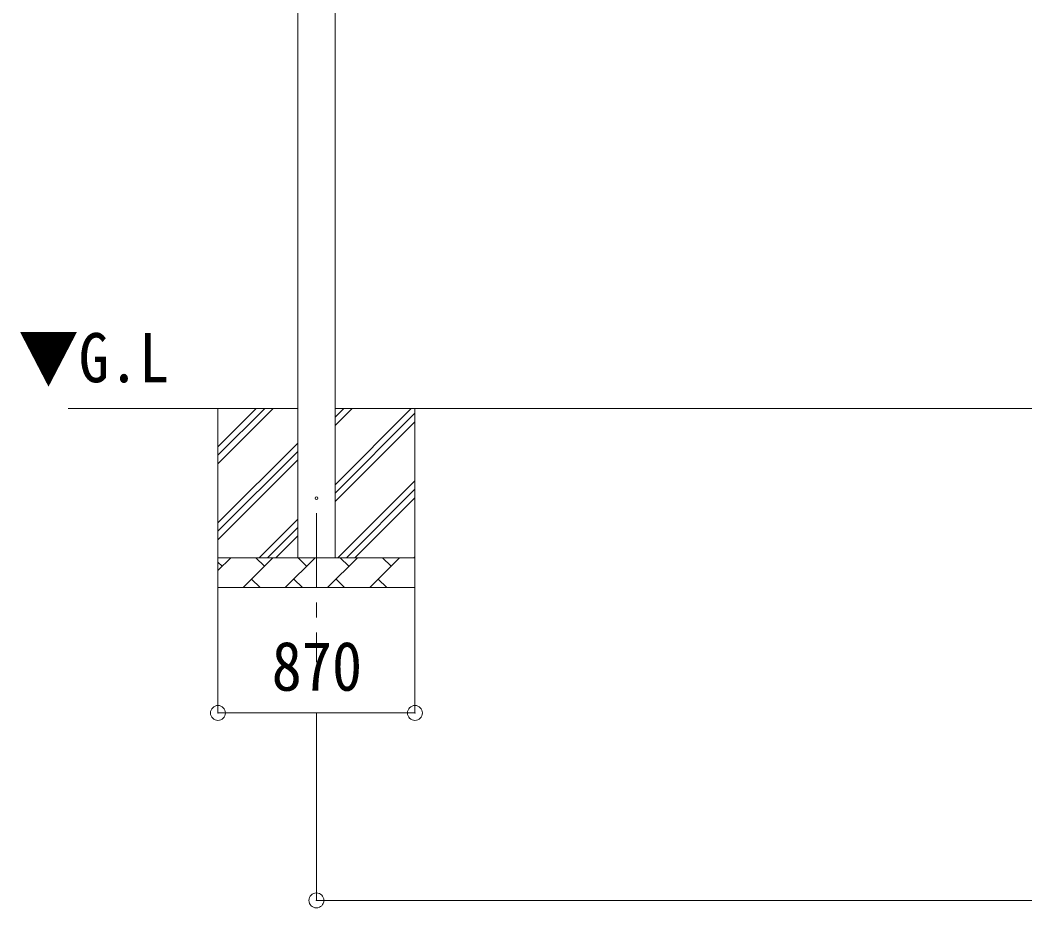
# Model space of a CAD drawing. Units: millimetres at full size, sheet at 1:50; some dimension numbers follow another scale. Extents: x -14053 to 14053, y -9700 to 9700.
# Drawn here: x -8140 to -4773, y -6122 to -3148 of the extents above; entities that cross this region are included whole.
import ezdxf
from ezdxf.enums import TextEntityAlignment as Align

# ---------------------------------------------------------------- set-up
doc = ezdxf.new("R2010")
doc.units = ezdxf.units.MM
doc.header["$LTSCALE"] = 50
doc.header["$PDMODE"] = 32
doc.header["$PDSIZE"] = 50
doc.linetypes.add('CHAIN1', pattern=[8, 5, -1, 1, -1])
for name, color, linetype, lineweight in [('0-0_0', 7, 'Continuous', 9), ('0-1_Defpoints', 4, 'Continuous', 9), ('0-6_PARTS1', 6, 'Continuous', 9)]:
    doc.layers.add(name, color=color, linetype=linetype, lineweight=lineweight)
doc.styles.add('ＭＳ ゴシック', font='')
doc.styles.get('ＭＳ ゴシック').set_extended_font_data('MS Gothic')

msp = doc.modelspace()

# ---------------------------------------------------------------- linework, layer by layer
at = {"layer": '0-0_0'}
for p, q in [((-7209.79, -4449.55), (-7979.79, -4449.55)), ((-7477.29, -4449.55), (-7477.29, -5049.55)), ((-7477.29, -4634.6), (-7292.24, -4449.55)), ((-7477.29, -4606.31), (-7320.52, -4449.55)), ((-7477.29, -4578.03), (-7348.81, -4449.55)), ((-1936.79, -4449.55), (-7084.79, -4449.55)), ((-7084.79, -4704.65), (-6829.69, -4449.55)), ((-7084.79, -4506.66), (-7027.68, -4449.55)), ((-7084.79, -4478.37), (-7055.96, -4449.55)), ((-7084.79, -4732.93), (-6817.29, -4465.43)), ((-6817.29, -4449.55), (-6817.29, -5049.55)), ((-7084.79, -4761.22), (-6817.29, -4493.72)), ((-7477.29, -4832.59), (-7209.79, -4565.09)), ((-7477.29, -4860.87), (-7209.79, -4593.37)), ((-7477.29, -4889.16), (-7209.79, -4621.66)), ((-7075.13, -4949.55), (-6817.29, -4691.7)), ((-7046.85, -4949.55), (-6817.29, -4719.99)), ((-7018.56, -4949.55), (-6817.29, -4748.27)), ((-7339.69, -4949.55), (-7209.79, -4819.65)), ((-7311.41, -4949.55), (-7209.79, -4847.93)), ((-7283.12, -4949.55), (-7209.79, -4876.22)), ((-7477.29, -4949.55), (-6817.29, -4949.55)), ((-7477.29, -4992.44), (-7434.4, -4949.55)), ((-7392.97, -5049.55), (-7292.97, -4949.55)), ((-7321.53, -4978.1), (-7350.08, -4949.55)), ((-7251.55, -5049.55), (-7151.55, -4949.55)), ((-7180.11, -4978.1), (-7208.66, -4949.55)), ((-7110.13, -5049.55), (-7010.13, -4949.55)), ((-7038.68, -4978.1), (-7067.24, -4949.55)), ((-6968.71, -5049.55), (-6868.71, -4949.55)), ((-6897.26, -4978.1), (-6925.82, -4949.55)), ((-6820.57, -4949.55), (-6817.29, -4946.26)), ((-7462.95, -4978.1), (-7477.29, -4963.76)), ((-6817.29, -5049.55), (-7477.29, -5049.55)), ((-7364.42, -5020.99), (-7335.87, -5049.55)), ((-7223, -5020.99), (-7194.45, -5049.55)), ((-7081.58, -5020.99), (-7053.02, -5049.55)), ((-6940.16, -5020.99), (-6911.6, -5049.55))]:
    msp.add_line(p, q, dxfattribs=at)
at = {"layer": '0-1_Defpoints'}
for p, q in [((-7209.79, -4949.55), (-7209.79, -1449.55)), ((-7084.79, -1449.55), (-7084.79, -4949.55))]:
    msp.add_line(p, q, dxfattribs=at)
at = {"layer": '0-1_Defpoints', "color": 7, "linetype": 'CHAIN1'}
msp.add_line((-7147.29, -4799.55), (-7147.29, -5299.55), dxfattribs=at)
at = {"layer": '0-1_Defpoints'}
msp.add_circle((-7147.29, -4749.55), 4.5, dxfattribs=at)
at = {"layer": '0-6_PARTS1'}
for p, q in [((-7477.29, -5469.33), (-7477.29, -5049.55)), ((-6817.29, -5469.33), (-6817.29, -5049.55)), ((-7477.29, -5469.33), (-6817.29, -5469.33)), ((-7147.29, -6097.38), (-7147.29, -5469.33)), ((-1874.29, -6097.38), (-7147.29, -6097.38))]:
    msp.add_line(p, q, dxfattribs=at)
for p in [(-7477.29, -5469.33), (-6817.29, -5469.33), (-7147.29, -6097.38)]:
    msp.add_point(p, dxfattribs=at)

# ---------------------------------------------------------------- texts
at = {"layer": '0-0_0', "style": 'ＭＳ ゴシック', "width": 0.9}
msp.add_text('▼G.L', height=165, dxfattribs=at).set_placement((-8146.43, -4411.1), align=Align.BOTTOM_LEFT)
at = {"layer": '0-6_PARTS1', "color": 7, "style": 'ＭＳ ゴシック', "width": 0.9}
msp.add_text('870', height=165, dxfattribs=at).set_placement((-7297.29, -5444.33), align=Align.BOTTOM_LEFT)

doc.saveas('drawing.dxf')
